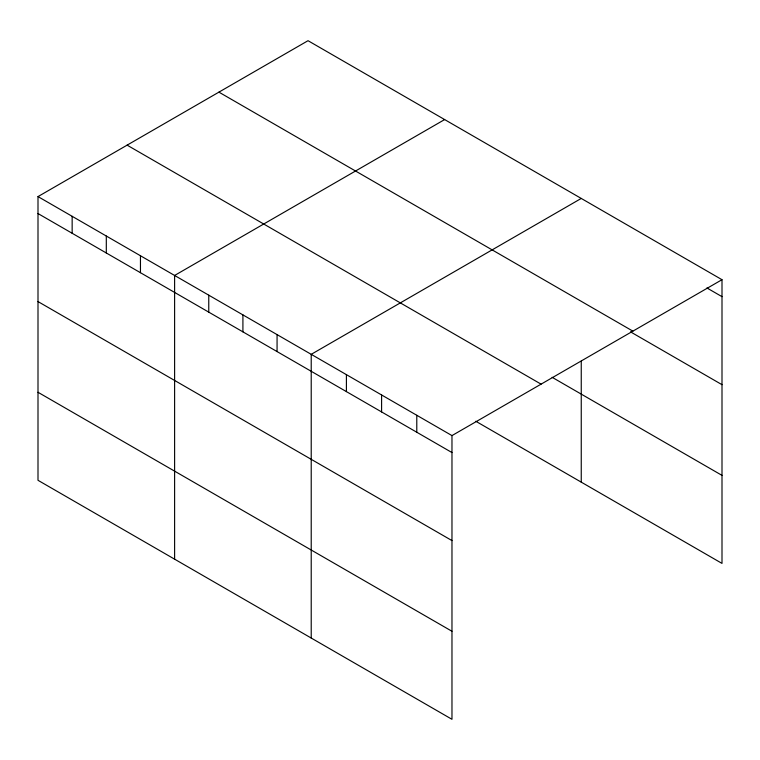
<?xml version="1.0" encoding="UTF-8"?>
<svg xmlns="http://www.w3.org/2000/svg" width="760" height="760" viewBox="0 0 760 760"><rect width="100%" height="100%" fill="white"/><g stroke="black" fill="none" stroke-linecap="round" stroke-linejoin="round"><path stroke-width="1.14" d="M451.972 540.588L451.972 435.594L38 196.593L38 480.301L451.972 719.302L451.972 540.588L38 301.577M475.779 421.249L722 563.407L722 279.699L308.028 40.698L38 196.593M444.638 119.567L174.61 275.462L174.61 559.17M581.248 198.436L311.22 354.331L311.22 638.048M451.972 435.594L722 279.699M706.923 287.954L722 296.656M218.918 92.14L632.89 331.141M630.515 331.863L722 384.683M552.121 377.302L722 475.38M127.11 145.141L541.082 384.151M38 213.55L451.972 452.561M38 392.274L451.972 631.275M581.248 361.142L581.248 482.144M416.784 415.283L416.784 432.24M381.596 394.962L381.596 411.93M346.408 374.651L346.408 391.609M277.067 334.618L277.067 351.576M242.915 314.897L242.915 331.863M208.762 295.184L208.762 312.141M140.457 255.749L140.457 272.707M106.305 236.027L106.305 252.985M72.153 216.305L72.153 233.273"/></g></svg>
